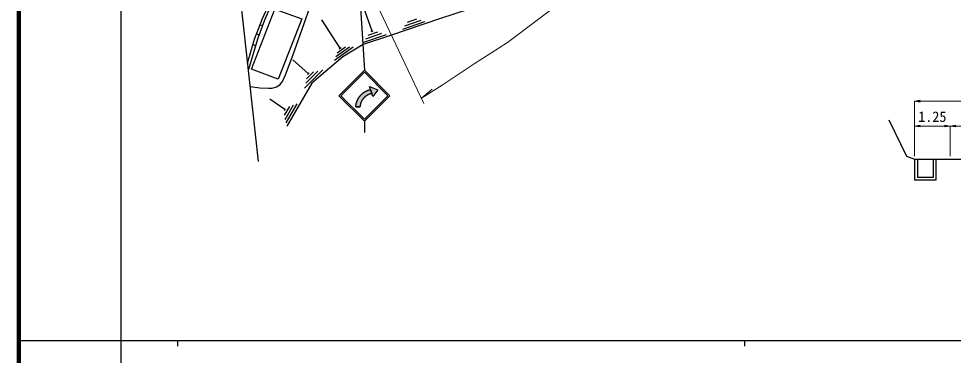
# Model space of a CAD drawing. Units: millimetres at full size, sheet at 1:1000, with parts at other scales. Extents: x 40000 to 680000, y 20000 to 380000.
# Drawn here: x 40000 to 204846, y 202409 to 261785 of the extents above; entities that cross this region are included whole.
import ezdxf
from ezdxf.enums import TextEntityAlignment as Align

# ---------------------------------------------------------------- set-up
doc = ezdxf.new("R2010")
doc.units = ezdxf.units.MM
doc.header["$LTSCALE"] = 1000
for name, color, linetype, lineweight in [('M-BGD', 7, 'Continuous', 25), ('M-BMK-OTRS', 5, 'Continuous', 25), ('M-STR-HTXT', 7, 'Continuous', 13), ('M-STR-STRC', 7, 'Continuous', 25), ('M-TTL', 2, 'Continuous', 140), ('M-TTL-BAND', 7, 'Continuous', 25)]:
    doc.layers.add(name, color=color, linetype=linetype, lineweight=lineweight)
doc.styles.add('ＭＳ ゴシック', font='')
doc.styles.get('ＭＳ ゴシック').set_extended_font_data('MS Gothic')

# ---------------------------------------------------------------- blocks, each defined once
blk = doc.blocks.new('open_arrow')
at = {"color": 0, "linetype": 'Continuous', "lineweight": -2}
blk.add_lwpolyline([(7.5, 1.25), (0, 0), (7.5, -1.25)], dxfattribs=at)

msp = doc.modelspace()

# ---------------------------------------------------------------- hatches: boundary and pattern name
at = {"layer": 'M-STR-STRC'}
for points in [[(102271, 248574), (102227, 248565), (102183, 248555), (102139, 248544), (102095, 248533), (102052, 248521), (102009, 248508), (101966, 248494), (101923, 248480), (101880, 248465), (101838, 248449), (101796, 248432), (101755, 248415), (101713, 248396), (101672, 248378), (101632, 248358), (101591, 248338), (101551, 248317), (101512, 248295), (101473, 248273), (101434, 248250), (101395, 248226), (101357, 248202), (101320, 248177), (101283, 248151), (101246, 248125), (101210, 248098), (101174, 248070), (101139, 248042), (101104, 248013), (101070, 247984), (101036, 247954), (101003, 247923), (100970, 247892), (100938, 247860), (100907, 247828), (100876, 247795), (100845, 247762), (100816, 247728), (100786, 247694), (100758, 247659), (100730, 247623), (100702, 247588), (100676, 247551), (100650, 247514), (100624, 247477), (100599, 247439), (100575, 247401), (100552, 247363), (100529, 247324), (100507, 247284), (100485, 247245), (100465, 247205), (100445, 247164), (100425, 247123), (100407, 247082), (100389, 247041), (100372, 246999), (100355, 246957), (100340, 246915), (100325, 246872), (100311, 246829), (100297, 246786), (100284, 246743), (100272, 246699), (100261, 246656), (100251, 246612), (100241, 246568), (100232, 246524), (100224, 246479), (100217, 246435), (100210, 246390), (100205, 246345), (100200, 246300), (100195, 246255), (100195, 246251), (99452, 246252), (99455, 246291), (99459, 246349), (99465, 246407), (99472, 246464), (99480, 246522), (99489, 246579), (99499, 246636), (99510, 246693), (99522, 246750), (99535, 246807), (99549, 246863), (99564, 246919), (99580, 246975), (99597, 247031), (99614, 247086), (99633, 247141), (99653, 247196), (99674, 247250), (99695, 247304), (99718, 247357), (99741, 247410), (99766, 247463), (99791, 247515), (99817, 247567), (99844, 247618), (99873, 247669), (99901, 247720), (99931, 247769), (99962, 247819), (99993, 247868), (100026, 247916), (100059, 247963), (100093, 248010), (100128, 248057), (100163, 248103), (100200, 248148), (100237, 248193), (100275, 248236), (100314, 248280), (100353, 248322), (100394, 248364), (100435, 248405), (100476, 248446), (100519, 248485), (100562, 248524), (100605, 248563), (100650, 248600), (100695, 248637), (100741, 248672), (100787, 248707), (100834, 248742), (100881, 248775), (100929, 248808), (100978, 248839), (101027, 248870), (101077, 248900), (101127, 248929), (101178, 248958), (101229, 248985), (101281, 249012), (101333, 249037), (101385, 249062), (101438, 249086), (101492, 249108), (101546, 249130), (101600, 249151), (101654, 249171), (101709, 249190), (101764, 249208), (101820, 249225), (101876, 249241), (101932, 249257), (101988, 249271), (102044, 249284), (101879, 249803), (103349, 249239), (102437, 248055)], [(102044, 249284), (101988, 249271), (101932, 249257), (101876, 249241), (101820, 249225), (101764, 249208), (101709, 249190), (101654, 249171), (101600, 249151), (101546, 249130), (101492, 249108), (101438, 249086), (101385, 249062), (101333, 249037), (101281, 249012), (101229, 248985), (101178, 248958), (101127, 248929), (101077, 248900), (101027, 248870), (100978, 248839), (100929, 248808), (100881, 248775), (100834, 248742), (100787, 248707), (100741, 248672), (100695, 248637), (100650, 248600), (100605, 248563), (100562, 248524), (100519, 248485), (100476, 248446), (100435, 248405), (100394, 248364), (100353, 248322), (100314, 248280), (100275, 248236), (100237, 248193), (100200, 248148), (100163, 248103), (100128, 248057), (100093, 248010), (100059, 247963), (100026, 247916), (99993, 247868), (99962, 247819), (99931, 247769), (99901, 247720), (99873, 247669), (99844, 247618), (99817, 247567), (99791, 247515), (99766, 247463), (99741, 247410), (99718, 247357), (99695, 247304), (99674, 247250), (99653, 247196), (99633, 247141), (99614, 247086), (99597, 247031), (99580, 246975), (99564, 246919), (99549, 246863), (99535, 246807), (99522, 246750), (99510, 246693), (99499, 246636), (99489, 246579), (99480, 246522), (99472, 246464), (99465, 246407), (99459, 246349), (99455, 246291), (99452, 246252), (100195, 246251), (100200, 246300), (100205, 246345), (100210, 246390), (100217, 246435), (100224, 246479), (100232, 246524), (100241, 246568), (100251, 246612), (100261, 246656), (100272, 246699), (100284, 246743), (100297, 246786), (100311, 246829), (100325, 246872), (100340, 246915), (100355, 246957), (100372, 246999), (100389, 247041), (100407, 247082), (100425, 247123), (100445, 247164), (100465, 247205), (100485, 247245), (100507, 247284), (100529, 247324), (100552, 247363), (100575, 247401), (100599, 247439), (100624, 247477), (100650, 247514), (100676, 247551), (100702, 247588), (100730, 247623), (100758, 247659), (100786, 247694), (100816, 247728), (100845, 247762), (100876, 247795), (100907, 247828), (100938, 247860), (100970, 247892), (101003, 247923), (101036, 247954), (101070, 247984), (101104, 248013), (101139, 248042), (101174, 248070), (101210, 248098), (101246, 248125), (101283, 248151), (101320, 248177), (101357, 248202), (101395, 248226), (101434, 248250), (101473, 248273), (101512, 248295), (101551, 248317), (101591, 248338), (101632, 248358), (101672, 248378), (101713, 248396), (101755, 248415), (101796, 248432), (101838, 248449), (101880, 248465), (101923, 248480), (101966, 248494), (102009, 248508), (102052, 248521), (102095, 248533), (102139, 248544), (102183, 248555), (102227, 248565), (102271, 248574)]]:
    msp.add_hatch(color=256, dxfattribs=at).paths.add_polyline_path(points)

# ---------------------------------------------------------------- linework, layer by layer
at = {"layer": 'M-BGD'}
for p, q in [((102347, 259583), (100541, 264720)), ((82573, 260730), (83001, 260573)), ((96681, 256596), (93489, 261607)), ((107771, 259928), (111627, 261291)), ((108135, 260534), (110963, 261533)), ((108551, 261158), (110248, 261758)), ((81956, 259115), (82405, 258950)), ((100694, 257603), (104861, 259003)), ((101212, 258252), (104056, 259207)), ((101637, 258869), (103343, 259443)), ((102148, 259516), (102546, 259650)), ((81326, 257224), (81792, 257084)), ((95707, 254460), (99018, 256829)), ((95915, 255089), (98355, 256835)), ((96176, 255755), (97640, 256803)), ((96511, 256474), (96852, 256718)), ((91065, 252104), (88339, 254555)), ((90399, 249521), (93644, 252783)), ((90645, 250406), (92761, 252532)), ((90749, 251148), (92018, 252424)), ((90916, 251955), (91213, 252253)), ((86959, 245756), (84295, 247572)), ((86855, 245574), (87064, 245938)), ((86902, 244752), (87798, 246313)), ((86994, 244007), (88486, 246610)), ((87171, 243411), (89090, 246758)), ((198017, 237027), (198017, 233277)), ((198517, 237027), (198517, 233777)), ((201267, 237027), (201267, 233777)), ((201767, 237027), (201767, 233277)), ((201767, 233277), (198017, 233277)), ((201267, 233777), (198517, 233777))]:
    msp.add_line(p, q, dxfattribs=at)
for points in [[(152166, 283850), (145660, 279520), (139450, 273877), (136355, 271395), (132080, 268655), (128986, 267014), (127638, 266376), (124327, 265064), (114411, 261809), (105575, 258820), (100782, 257248), (97157, 255042), (91691, 250415), (87289, 242823)], [(80384, 253935), (81598, 258175), (82980, 261799), (84182, 264382), (84547, 264240), (83347, 261516), (82125, 258187), (80507, 252825)], [(80839, 249819), (82560, 249613), (84049, 249544), (84718, 249555), (85480, 249740), (86068, 250132), (86553, 250709), (87061, 251897), (88365, 255311), (91359, 263744)], [(193482, 243936), (196606, 237557), (198017, 237027), (204267, 237027), (216767, 237027), (229267, 237027), (231767, 237027), (232932, 237027), (234650, 233516)]]:
    msp.add_lwpolyline(points, dxfattribs=at)
msp.add_lwpolyline([(85202, 263489), (89931, 261778), (85788, 251132), (81081, 252865)], close=True, dxfattribs=at)
at = {"layer": 'M-BMK-OTRS'}
msp.add_line((82303, 236582), (73813, 313361), dxfattribs=at)
at = {"layer": 'M-STR-HTXT'}
for p, q in [((100700, 269552), (111481, 246830)), ((111026, 247788), (112909, 249364)), ((198017, 237527), (198017, 247248)), ((198017, 247247), (231767, 247247)), ((198017, 242850), (204267, 242850)), ((204267, 237527), (204267, 242851)), ((204267, 242850), (216767, 242850))]:
    msp.add_line(p, q, dxfattribs=at)
msp.add_lwpolyline([(111026, 247788), (114668, 250056), (120320, 253813), (126234, 257582), (136672, 265527), (145115, 270584), (155897, 277271), (158838, 279055), (162160, 280127), (165445, 281429), (168369, 282366), (170173, 282812), (172552, 283303), (175306, 283644), (180134, 283956), (183837, 283504), (187446, 282724)], dxfattribs=at)
at = {"layer": 'M-STR-STRC'}
for p, q in [((99663, 273958), (100972, 252706)), ((96472, 248206), (100972, 252706)), ((96825, 248206), (100972, 252352)), ((105472, 248206), (100972, 252706)), ((105119, 248206), (100972, 252352)), ((102437, 248055), (101879, 249803)), ((101879, 249803), (103349, 249239)), ((103349, 249239), (102437, 248055)), ((96472, 248206), (100972, 243705)), ((96825, 248206), (100972, 244059)), ((100972, 243706), (105472, 248206)), ((100972, 244059), (105119, 248206)), ((99452, 246252), (100195, 246251)), ((100972, 243705), (100972, 241705))]:
    msp.add_line(p, q, dxfattribs=at)
for points in [[(102044, 249284), (102271, 248574), (102271, 248574), (102227, 248565), (102183, 248555), (102139, 248544), (102095, 248533), (102052, 248521), (102009, 248508), (101966, 248494), (101923, 248480), (101880, 248465), (101838, 248449), (101796, 248432), (101755, 248415), (101713, 248396), (101672, 248378), (101632, 248358), (101591, 248338), (101551, 248317), (101512, 248295), (101473, 248273), (101434, 248250), (101395, 248226), (101357, 248202), (101320, 248177), (101283, 248151), (101246, 248125), (101210, 248098), (101174, 248070), (101139, 248042), (101104, 248013), (101070, 247984), (101036, 247954), (101003, 247923), (100970, 247892), (100938, 247860), (100907, 247828), (100876, 247795), (100845, 247762), (100816, 247728), (100786, 247694), (100758, 247659), (100730, 247623), (100702, 247588), (100676, 247551), (100650, 247514), (100624, 247477), (100599, 247439), (100575, 247401), (100552, 247363), (100529, 247324), (100507, 247284), (100485, 247245), (100465, 247205), (100445, 247164), (100425, 247123), (100407, 247082), (100389, 247041), (100372, 246999), (100355, 246957), (100340, 246915), (100325, 246872), (100311, 246829), (100297, 246786), (100284, 246743), (100272, 246699), (100261, 246656), (100251, 246612), (100241, 246568), (100232, 246524), (100224, 246479), (100217, 246435), (100210, 246390), (100205, 246345), (100200, 246300), (100195, 246255), (100195, 246251), (100195, 246251), (99452, 246252), (99452, 246252), (99455, 246291), (99459, 246349), (99465, 246407), (99472, 246464), (99480, 246522), (99489, 246579), (99499, 246636), (99510, 246693), (99522, 246750), (99535, 246807), (99549, 246863), (99564, 246919), (99580, 246975), (99597, 247031), (99614, 247086), (99633, 247141), (99653, 247196), (99674, 247250), (99695, 247304), (99718, 247357), (99741, 247410), (99766, 247463), (99791, 247515), (99817, 247567), (99844, 247618), (99873, 247669), (99901, 247720), (99931, 247769), (99962, 247819), (99993, 247868), (100026, 247916), (100059, 247963), (100093, 248010), (100128, 248057), (100163, 248103), (100200, 248148), (100237, 248193), (100275, 248236), (100314, 248280), (100353, 248322), (100394, 248364), (100435, 248405), (100476, 248446), (100519, 248485), (100562, 248524), (100605, 248563), (100650, 248600), (100695, 248637), (100741, 248672), (100787, 248707), (100834, 248742), (100881, 248775), (100929, 248808), (100978, 248839), (101027, 248870), (101077, 248900), (101127, 248929), (101178, 248958), (101229, 248985), (101281, 249012), (101333, 249037), (101385, 249062), (101438, 249086), (101492, 249108), (101546, 249130), (101600, 249151), (101654, 249171), (101709, 249190), (101764, 249208), (101820, 249225), (101876, 249241), (101932, 249257), (101988, 249271)], [(101879, 249803), (103349, 249239), (102437, 248055)], [(101879, 249803), (103349, 249239), (102437, 248055)], [(102044, 249284), (101879, 249803), (103349, 249239), (102437, 248055), (102271, 248574)]]:
    msp.add_lwpolyline(points, close=True, dxfattribs=at)
at = {"layer": 'M-TTL'}
msp.add_line((40000, 380000), (40000, 20000), dxfattribs=at)
at = {"layer": 'M-TTL-BAND'}
for p, q in [((58000, 370000), (58000, 20000)), ((40000, 205000), (579000, 205000)), ((68000, 205000), (68000, 204000)), ((168000, 205000), (168000, 204000))]:
    msp.add_line(p, q, dxfattribs=at)

# ---------------------------------------------------------------- block references
at = {"layer": 'M-STR-HTXT', "xscale": 133, "yscale": 133}
for p in [(198017, 247247), (198017, 242850), (204267, 242850)]:
    msp.add_blockref('open_arrow', p, dxfattribs=at)
at = {"layer": 'M-STR-HTXT', "xscale": 133, "yscale": 133, "rotation": 180}
msp.add_blockref('open_arrow', (204267, 242850), dxfattribs=at)

# ---------------------------------------------------------------- texts
at = {"layer": 'M-STR-HTXT', "style": 'ＭＳ ゴシック'}
msp.add_text('1.25', height=1833, dxfattribs=at).set_placement((201142, 243037), align=Align.BOTTOM_CENTER)

doc.saveas('drawing.dxf')
